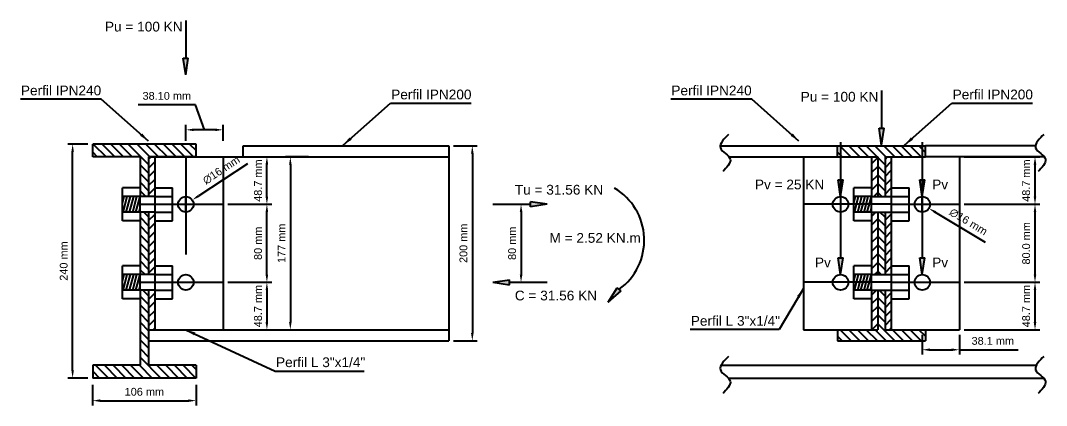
# Model space of a CAD drawing. Extents: x 274.46 to 279, y 47.62 to 49.07.
# Drawn here: x 276.647 to 277.699, y 48.49 to 48.885 of the extents above; entities that cross this region are included whole.
import ezdxf

# ---------------------------------------------------------------- set-up
doc = ezdxf.new("R2010")
doc.units = 0
doc.linetypes.add('ACAD_ISO03W100', pattern=[30, 12, -18])
doc.layers.get('0').update_dxf_attribs({"linetype": 'CONTINUOUS'})
doc.layers.get('Defpoints').update_dxf_attribs({"linetype": 'CONTINUOUS'})
doc.layers.add('Cotas', color=250, linetype='CONTINUOUS')
doc.styles.get("Standard").update_dxf_attribs({"font": 'arial.ttf', "height": 0.008})
doc.dimstyles.get("Standard").update_dxf_attribs({"dimtxt": 0.18, "dimasz": 0.008, "dimexe": 0.005, "dimexo": 0.005, "dimgap": 0.005, "dimtad": 0, "dimzin": 0, "dimdsep": 46, "dimtxsty": 'Standard', "dimcen": 0.008, "dimadec": 0, "dimazin": 0, "dimtfac": 1, "dimtofl": 0, "dimtmove": 0, "dimatfit": 3, "dimfxl": 0, "dimtolj": 1, "dimtzin": 0, "dimarcsym": 0})

# ---------------------------------------------------------------- blocks, each defined once
blk = doc.blocks.new('*D18')
at = {"layer": 'Cotas', "color": 0, "lineweight": -2}
for p, q in [((276.9423, 48.7455), (276.9188, 48.7455)), ((276.9238, 48.7375), (276.9238, 48.5761))]:
    blk.add_line(p, q, dxfattribs=at)
at = {"layer": 'Cotas', "color": 0}
for points in [[(276.9225, 48.7375), (276.9251, 48.7375), (276.9238, 48.7455)], [(276.9225, 48.5761), (276.9251, 48.5761), (276.9238, 48.5681)]]:
    blk.add_solid(points, dxfattribs=at)
at = {"layer": 'Defpoints', "color": 0}
for p in [(276.9473, 48.7455), (276.9238, 48.5681), (276.9238, 48.5681)]:
    blk.add_point(p, dxfattribs=at)
at = {"layer": 'Cotas', "color": 0, "insert": (276.9148, 48.6568), "char_height": 0.008, "attachment_point": 5, "rotation": 90}
blk.add_mtext('\\A1;177 mm', dxfattribs=at)
blk = doc.blocks.new('*D19')
at = {"layer": 'Cotas', "color": 0, "lineweight": -2}
for p, q in [((277.0911, 48.7568), (277.1153, 48.7568)), ((277.1103, 48.7488), (277.1103, 48.5648)), ((277.0911, 48.5568), (277.1153, 48.5568))]:
    blk.add_line(p, q, dxfattribs=at)
at = {"layer": 'Cotas', "color": 0}
for points in [[(277.1089, 48.7488), (277.1116, 48.7488), (277.1103, 48.7568)], [(277.1089, 48.5648), (277.1116, 48.5648), (277.1103, 48.5568)]]:
    blk.add_solid(points, dxfattribs=at)
at = {"layer": 'Defpoints', "color": 0}
for p in [(277.0861, 48.7568), (277.0861, 48.5568), (277.1103, 48.5568)]:
    blk.add_point(p, dxfattribs=at)
at = {"layer": 'Cotas', "color": 0, "insert": (277.1012, 48.6568), "char_height": 0.008, "attachment_point": 5, "rotation": 90}
blk.add_mtext('\\A1;200 mm', dxfattribs=at)
blk = doc.blocks.new('*D21')
at = {"layer": 'Cotas', "color": 0, "lineweight": -2}
for p, q in [((276.8598, 48.6968), (276.9048, 48.6968)), ((276.8998, 48.6248), (276.8998, 48.6888)), ((276.8598, 48.6168), (276.9048, 48.6168))]:
    blk.add_line(p, q, dxfattribs=at)
at = {"layer": 'Cotas', "color": 0}
for points in [[(276.8984, 48.6888), (276.9011, 48.6888), (276.8998, 48.6968)], [(276.8984, 48.6248), (276.9011, 48.6248), (276.8998, 48.6168)]]:
    blk.add_solid(points, dxfattribs=at)
at = {"layer": 'Defpoints', "color": 0}
for p in [(276.8548, 48.6968), (276.8998, 48.6968), (276.8548, 48.6168)]:
    blk.add_point(p, dxfattribs=at)
at = {"layer": 'Cotas', "color": 0, "insert": (276.8907, 48.6568), "char_height": 0.008, "attachment_point": 5, "rotation": 90}
blk.add_mtext('\\A1;80 mm', dxfattribs=at)
blk = doc.blocks.new('*D22')
at = {"layer": 'Cotas', "color": 0, "lineweight": -2}
for p, q in [((276.8598, 48.7455), (276.9048, 48.7455)), ((276.8998, 48.7048), (276.8998, 48.7375)), ((276.8598, 48.6968), (276.9048, 48.6968))]:
    blk.add_line(p, q, dxfattribs=at)
at = {"layer": 'Cotas', "color": 0}
for points in [[(276.8984, 48.7375), (276.9011, 48.7375), (276.8998, 48.7455)], [(276.8984, 48.7048), (276.9011, 48.7048), (276.8998, 48.6968)]]:
    blk.add_solid(points, dxfattribs=at)
at = {"layer": 'Defpoints', "color": 0}
for p in [(276.8548, 48.7455), (276.8998, 48.7455), (276.8548, 48.6968)]:
    blk.add_point(p, dxfattribs=at)
at = {"layer": 'Cotas', "color": 0, "insert": (276.8907, 48.7211), "char_height": 0.008, "attachment_point": 5, "rotation": 90}
blk.add_mtext('\\A1;48.7 mm', dxfattribs=at)
blk = doc.blocks.new('*D23')
at = {"layer": 'Cotas', "color": 0, "lineweight": -2}
for p, q in [((276.8598, 48.6168), (276.9048, 48.6168)), ((276.8998, 48.6088), (276.8998, 48.5761)), ((276.8598, 48.5681), (276.9048, 48.5681))]:
    blk.add_line(p, q, dxfattribs=at)
at = {"layer": 'Cotas', "color": 0}
for points in [[(276.8984, 48.6088), (276.9011, 48.6088), (276.8998, 48.6168)], [(276.8984, 48.5761), (276.9011, 48.5761), (276.8998, 48.5681)]]:
    blk.add_solid(points, dxfattribs=at)
at = {"layer": 'Defpoints', "color": 0}
for p in [(276.8548, 48.6168), (276.8548, 48.5681), (276.8998, 48.5681)]:
    blk.add_point(p, dxfattribs=at)
at = {"layer": 'Cotas', "color": 0, "insert": (276.8907, 48.5924), "char_height": 0.008, "attachment_point": 5, "rotation": 90}
blk.add_mtext('\\A1;48.7 mm', dxfattribs=at)
blk = doc.blocks.new('*D24')
at = {"layer": 'Cotas', "color": 0, "lineweight": -2}
for p, q in [((276.8265, 48.7989), (276.768, 48.7989)), ((276.8357, 48.7732), (276.8265, 48.7989)), ((276.8167, 48.7618), (276.8167, 48.7782)), ((276.8468, 48.7732), (276.8247, 48.7732)), ((276.8548, 48.7618), (276.8548, 48.7782))]:
    blk.add_line(p, q, dxfattribs=at)
at = {"layer": 'Cotas', "color": 0}
for points in [[(276.8247, 48.7745), (276.8247, 48.7719), (276.8167, 48.7732)], [(276.8468, 48.7745), (276.8468, 48.7719), (276.8548, 48.7732)]]:
    blk.add_solid(points, dxfattribs=at)
at = {"layer": 'Defpoints', "color": 0}
for p in [(276.8167, 48.7732), (276.8167, 48.7568), (276.8548, 48.7568)]:
    blk.add_point(p, dxfattribs=at)
at = {"layer": 'Cotas', "color": 0, "insert": (276.7972, 48.808), "char_height": 0.008, "attachment_point": 5}
blk.add_mtext('\\A1;38.10 mm', dxfattribs=at)
blk = doc.blocks.new('*D25')
at = {"layer": 'Cotas', "color": 0, "lineweight": -2}
for p, q in [((276.7162, 48.7586), (276.6957, 48.7586)), ((276.7007, 48.5266), (276.7007, 48.7506)), ((276.7162, 48.5186), (276.6957, 48.5186))]:
    blk.add_line(p, q, dxfattribs=at)
at = {"layer": 'Cotas', "color": 0}
for points in [[(276.6994, 48.7506), (276.702, 48.7506), (276.7007, 48.7586)], [(276.6994, 48.5266), (276.702, 48.5266), (276.7007, 48.5186)]]:
    blk.add_solid(points, dxfattribs=at)
at = {"layer": 'Defpoints', "color": 0}
for p in [(276.7007, 48.7586), (276.7212, 48.7586), (276.7212, 48.5186)]:
    blk.add_point(p, dxfattribs=at)
at = {"layer": 'Cotas', "color": 0, "insert": (276.6916, 48.6386), "char_height": 0.008, "attachment_point": 5, "rotation": 90}
blk.add_mtext('\\A1;240 mm', dxfattribs=at)
blk = doc.blocks.new('*D26')
at = {"layer": 'Cotas', "color": 0, "lineweight": -2}
for p, q in [((276.7212, 48.5118), (276.7212, 48.4904)), ((276.8272, 48.5118), (276.8272, 48.4904)), ((276.7292, 48.4954), (276.8192, 48.4954))]:
    blk.add_line(p, q, dxfattribs=at)
at = {"layer": 'Cotas', "color": 0}
for points in [[(276.7292, 48.4968), (276.7292, 48.4941), (276.7212, 48.4954)], [(276.8192, 48.4968), (276.8192, 48.4941), (276.8272, 48.4954)]]:
    blk.add_solid(points, dxfattribs=at)
at = {"layer": 'Defpoints', "color": 0}
for p in [(276.7212, 48.5168), (276.8272, 48.5168), (276.8272, 48.4954)]:
    blk.add_point(p, dxfattribs=at)
at = {"layer": 'Cotas', "color": 0, "insert": (276.7742, 48.5045), "char_height": 0.008, "attachment_point": 5}
blk.add_mtext('\\A1;106 mm', dxfattribs=at)
blk = doc.blocks.new('*D27')
at = {"layer": 'Cotas', "color": 0, "lineweight": -2}
for p, q in [((277.1555, 48.6968), (277.1652, 48.6968)), ((277.1602, 48.6888), (277.1602, 48.6248))]:
    blk.add_line(p, q, dxfattribs=at)
at = {"layer": 'Cotas', "color": 0}
for points in [[(277.1589, 48.6888), (277.1616, 48.6888), (277.1602, 48.6968)], [(277.1589, 48.6248), (277.1616, 48.6248), (277.1602, 48.6168)]]:
    blk.add_solid(points, dxfattribs=at)
at = {"layer": 'Defpoints', "color": 0}
for p in [(277.1505, 48.6968), (277.1602, 48.6168), (277.1602, 48.6168)]:
    blk.add_point(p, dxfattribs=at)
at = {"layer": 'Cotas', "color": 0, "insert": (277.1511, 48.6568), "char_height": 0.008, "attachment_point": 5, "rotation": 90}
blk.add_mtext('\\A1;80 mm', dxfattribs=at)
blk = doc.blocks.new('*D32')
at = {"layer": 'Cotas', "color": 0, "lineweight": -2}
for p, q in [((277.5713, 48.5631), (277.5713, 48.5426)), ((277.6094, 48.5631), (277.6094, 48.5426)), ((277.5793, 48.5476), (277.6014, 48.5476)), ((277.6094, 48.5476), (277.6697, 48.5476))]:
    blk.add_line(p, q, dxfattribs=at)
at = {"layer": 'Cotas', "color": 0}
for points in [[(277.5793, 48.549), (277.5793, 48.5463), (277.5713, 48.5476)], [(277.6014, 48.549), (277.6014, 48.5463), (277.6094, 48.5476)]]:
    blk.add_solid(points, dxfattribs=at)
at = {"layer": 'Defpoints', "color": 0}
for p in [(277.5713, 48.5681), (277.6094, 48.5681), (277.6094, 48.5476)]:
    blk.add_point(p, dxfattribs=at)
at = {"layer": 'Cotas', "color": 0, "insert": (277.6436, 48.5567), "char_height": 0.008, "attachment_point": 5}
blk.add_mtext('\\A1;38.1 mm', dxfattribs=at)
blk = doc.blocks.new('*D33')
at = {"layer": 'Cotas', "color": 0, "lineweight": -2}
for p, q in [((277.6144, 48.6168), (277.6919, 48.6168)), ((277.6869, 48.5761), (277.6869, 48.6088)), ((277.6144, 48.5681), (277.6919, 48.5681))]:
    blk.add_line(p, q, dxfattribs=at)
at = {"layer": 'Cotas', "color": 0}
for points in [[(277.6855, 48.6088), (277.6882, 48.6088), (277.6869, 48.6168)], [(277.6855, 48.5761), (277.6882, 48.5761), (277.6869, 48.5681)]]:
    blk.add_solid(points, dxfattribs=at)
at = {"layer": 'Defpoints', "color": 0}
for p in [(277.6094, 48.6168), (277.6869, 48.6168), (277.6094, 48.5681)]:
    blk.add_point(p, dxfattribs=at)
at = {"layer": 'Cotas', "color": 0, "insert": (277.6778, 48.5924), "char_height": 0.008, "attachment_point": 5, "rotation": 90}
blk.add_mtext('\\A1;48.7 mm', dxfattribs=at)
blk = doc.blocks.new('*D34')
at = {"layer": 'Cotas', "color": 0, "lineweight": -2}
for p, q in [((277.6144, 48.6968), (277.6919, 48.6968)), ((277.6869, 48.6248), (277.6869, 48.6888)), ((277.6144, 48.6168), (277.6919, 48.6168))]:
    blk.add_line(p, q, dxfattribs=at)
at = {"layer": 'Cotas', "color": 0}
for points in [[(277.6855, 48.6888), (277.6882, 48.6888), (277.6869, 48.6968)], [(277.6855, 48.6248), (277.6882, 48.6248), (277.6869, 48.6168)]]:
    blk.add_solid(points, dxfattribs=at)
at = {"layer": 'Defpoints', "color": 0}
for p in [(277.6094, 48.6968), (277.6869, 48.6968), (277.6094, 48.6168)]:
    blk.add_point(p, dxfattribs=at)
at = {"layer": 'Cotas', "color": 0, "insert": (277.6778, 48.6568), "char_height": 0.008, "attachment_point": 5, "rotation": 90}
blk.add_mtext('\\A1;80.0 mm', dxfattribs=at)
blk = doc.blocks.new('*D35')
at = {"layer": 'Cotas', "color": 0, "lineweight": -2}
for p, q in [((277.6144, 48.7455), (277.6919, 48.7455)), ((277.6869, 48.7048), (277.6869, 48.7375)), ((277.6144, 48.6968), (277.6919, 48.6968))]:
    blk.add_line(p, q, dxfattribs=at)
at = {"layer": 'Cotas', "color": 0}
for points in [[(277.6855, 48.7375), (277.6882, 48.7375), (277.6869, 48.7455)], [(277.6855, 48.7048), (277.6882, 48.7048), (277.6869, 48.6968)]]:
    blk.add_solid(points, dxfattribs=at)
at = {"layer": 'Defpoints', "color": 0}
for p in [(277.6094, 48.7455), (277.6869, 48.7455), (277.6094, 48.6968)]:
    blk.add_point(p, dxfattribs=at)
at = {"layer": 'Cotas', "color": 0, "insert": (277.6778, 48.7211), "char_height": 0.008, "attachment_point": 5, "rotation": 90}
blk.add_mtext('\\A1;48.7 mm', dxfattribs=at)
blk = doc.blocks.new('*D36')
at = {"layer": 'Cotas', "color": 0, "lineweight": -2}
for p, q in [((276.8798, 48.7384), (276.83, 48.7056)), ((276.8167, 48.6888), (276.8167, 48.7048)), ((276.8087, 48.6968), (276.8247, 48.6968))]:
    blk.add_line(p, q, dxfattribs=at)
at = {"layer": 'Cotas', "color": 0}
blk.add_solid([(276.8293, 48.7067), (276.8307, 48.7044), (276.8233, 48.7012)], dxfattribs=at)
at = {"layer": 'Defpoints', "color": 0}
for p in [(276.8233, 48.7012), (276.8101, 48.6924)]:
    blk.add_point(p, dxfattribs=at)
at = {"layer": 'Cotas', "color": 0, "insert": (276.8531, 48.7319), "char_height": 0.008, "attachment_point": 5, "rotation": 33.3735}
blk.add_mtext('\\A1;∅16 mm', dxfattribs=at)
blk = doc.blocks.new('*D37')
at = {"layer": 'Cotas', "color": 0, "lineweight": -2}
for p, q in [((277.5713, 48.6888), (277.5713, 48.7048)), ((277.5633, 48.6968), (277.5793, 48.6968)), ((277.636, 48.6576), (277.585, 48.6885))]:
    blk.add_line(p, q, dxfattribs=at)
at = {"layer": 'Cotas', "color": 0}
blk.add_solid([(277.5857, 48.6897), (277.5843, 48.6874), (277.5781, 48.6927)], dxfattribs=at)
at = {"layer": 'Defpoints', "color": 0}
for p in [(277.5646, 48.7009), (277.5781, 48.6927)]:
    blk.add_point(p, dxfattribs=at)
at = {"layer": 'Cotas', "color": 0, "insert": (277.6187, 48.6789), "char_height": 0.008, "attachment_point": 5, "rotation": 328.7525}
blk.add_mtext('\\A1;∅16 mm', dxfattribs=at)

msp = doc.modelspace()

# ---------------------------------------------------------------- hatches: boundary and pattern name
at = {"ltscale": 0.0005}
for points in [[(276.816698, 48.829523), (276.819271, 48.846803), (276.814126, 48.846803)], [(277.529614, 48.757589), (277.532186, 48.77487), (277.527041, 48.77487)], [(277.487644, 48.704723), (277.490217, 48.722003), (277.485072, 48.722003)], [(277.571344, 48.704723), (277.573917, 48.722003), (277.568772, 48.722003)], [(277.187056, 48.696788), (277.169776, 48.69936), (277.169776, 48.694215)], [(277.487644, 48.624723), (277.490217, 48.642003), (277.485072, 48.642003)], [(277.571344, 48.624723), (277.573917, 48.642003), (277.568772, 48.642003)], [(277.148518, 48.614215), (277.148518, 48.61936), (277.131237, 48.616788)], [(277.26267, 48.607947), (277.258768, 48.611301), (277.249456, 48.596518)]]:
    msp.add_hatch(color=256, dxfattribs=at).paths.add_polyline_path(points)
h = msp.add_hatch()
h.set_pattern_fill('LINE', color=256, scale=0.002, angle=135, style=0)
h.paths.add_polyline_path([(276.721248, 48.758588), (276.721248, 48.745488), (276.769898, 48.745488), (276.769898, 48.704723), (276.778598, 48.704723), (276.778598, 48.745488), (276.827248, 48.745488), (276.827248, 48.758588)])
h = msp.add_hatch()
h.set_pattern_fill('LINE', color=256, scale=0.002, angle=135, style=0)
h.paths.add_polyline_path([(277.484494, 48.756788), (277.484494, 48.745488), (277.525744, 48.745488), (277.525744, 48.704723), (277.533244, 48.704723), (277.533244, 48.745488), (277.574494, 48.745488), (277.574494, 48.756788)])
h = msp.add_hatch()
h.set_pattern_fill('LINE', color=256, scale=0.002, angle=45, style=0)
h.paths.add_polyline_path([(276.778598, 48.704723), (276.784998, 48.704723), (276.784998, 48.745488), (276.778598, 48.745488)])
h = msp.add_hatch()
h.set_pattern_fill('LINE', color=256, scale=0.002, angle=45, style=0)
h.paths.add_polyline_path([(277.519344, 48.704723), (277.525744, 48.704723), (277.525744, 48.745488), (277.519344, 48.745488)])
h = msp.add_hatch()
h.set_pattern_fill('LINE', color=256, scale=0.002, angle=45, style=0)
h.paths.add_polyline_path([(277.539644, 48.745488), (277.533244, 48.745488), (277.533244, 48.704723), (277.539644, 48.704723)])
h = msp.add_hatch()
h.set_pattern_fill('LINE', color=256, scale=0.001, angle=75, style=0)
h.paths.add_polyline_path([(276.769898, 48.704723), (276.751683, 48.704723), (276.751683, 48.688853), (276.769898, 48.688853)])
h = msp.add_hatch()
h.set_pattern_fill('LINE', color=256, scale=0.001, angle=75, style=0)
h.set_pattern_definition([(75, (0.749446, 0), (-0.0030668145, 0.000821750468), [])])
h.paths.add_polyline_path([(277.519344, 48.704723), (277.501129, 48.704723), (277.501129, 48.688853), (277.519344, 48.688853)])
h = msp.add_hatch()
h.set_pattern_fill('LINE', color=256, scale=0.002, angle=135, style=0)
h.paths.add_polyline_path([(276.769898, 48.624723), (276.778598, 48.624723), (276.778598, 48.688853), (276.769898, 48.688853)])
h = msp.add_hatch()
h.set_pattern_fill('LINE', color=256, scale=0.002, angle=45, style=0)
h.paths.add_polyline_path([(276.784998, 48.688853), (276.778598, 48.688853), (276.778598, 48.624723), (276.784998, 48.624723)])
h = msp.add_hatch()
h.set_pattern_fill('LINE', color=256, scale=0.002, angle=45, style=0)
h.paths.add_polyline_path([(277.519344, 48.624723), (277.525744, 48.624723), (277.525744, 48.688853), (277.519344, 48.688853)])
h = msp.add_hatch()
h.set_pattern_fill('LINE', color=256, scale=0.002, angle=135, style=0)
h.paths.add_polyline_path([(277.533244, 48.688853), (277.525744, 48.688853), (277.525744, 48.624723), (277.533244, 48.624723)])
h = msp.add_hatch()
h.set_pattern_fill('LINE', color=256, scale=0.002, angle=45, style=0)
h.paths.add_polyline_path([(277.539644, 48.688853), (277.533244, 48.688853), (277.533244, 48.624723), (277.539644, 48.624723)])
h = msp.add_hatch()
h.set_pattern_fill('LINE', color=256, scale=0.001, angle=75, style=0)
h.set_pattern_definition([(75, (2e-13, -0.08), (-0.0030668145, 0.000821750468), [])])
h.paths.add_polyline_path([(276.769898, 48.624723), (276.751683, 48.624723), (276.751683, 48.608853), (276.769898, 48.608853)])
h = msp.add_hatch()
h.set_pattern_fill('LINE', color=256, scale=0.001, angle=75, style=0)
h.set_pattern_definition([(75, (0.749446, -0.08), (-0.0030668145, 0.000821750468), [])])
h.paths.add_polyline_path([(277.519344, 48.624723), (277.501129, 48.624723), (277.501129, 48.608853), (277.519344, 48.608853)])
h = msp.add_hatch()
h.set_pattern_fill('LINE', color=256, scale=0.002, angle=135, style=0)
h.paths.add_polyline_path([(276.778598, 48.608853), (276.769898, 48.608853), (276.769898, 48.531688), (276.721248, 48.531688), (276.721248, 48.518588), (276.827248, 48.518588), (276.827248, 48.531688), (276.778598, 48.531688)])
h = msp.add_hatch()
h.set_pattern_fill('LINE', color=256, scale=0.002, angle=45, style=0)
h.paths.add_polyline_path([(276.778598, 48.568088), (276.784998, 48.568088), (276.784998, 48.608853), (276.778598, 48.608853)])
h = msp.add_hatch()
h.set_pattern_fill('LINE', color=256, scale=0.002, angle=135, style=0)
h.paths.add_polyline_path([(277.525744, 48.568088), (277.484494, 48.568088), (277.484494, 48.556788), (277.574494, 48.556788), (277.574494, 48.568088), (277.533244, 48.568088), (277.533244, 48.608853), (277.525744, 48.608853)])
h = msp.add_hatch()
h.set_pattern_fill('LINE', color=256, scale=0.002, angle=45, style=0)
h.paths.add_polyline_path([(277.519344, 48.568088), (277.525744, 48.568088), (277.525744, 48.608853), (277.519344, 48.608853)])
h = msp.add_hatch()
h.set_pattern_fill('LINE', color=256, scale=0.002, angle=45, style=0)
h.paths.add_polyline_path([(277.533244, 48.568088), (277.539644, 48.568088), (277.539644, 48.608853), (277.533244, 48.608853)])

# ---------------------------------------------------------------- linework, layer by layer
for p, q in [((276.816698, 48.885342), (276.816698, 48.846803)), ((276.814126, 48.846803), (276.819271, 48.846803)), ((276.816698, 48.829523), (276.814126, 48.846803)), ((276.816698, 48.829523), (276.819271, 48.846803)), ((277.529614, 48.813409), (277.529614, 48.77487)), ((277.529614, 48.757589), (277.527041, 48.77487)), ((277.527041, 48.77487), (277.532186, 48.77487)), ((277.529614, 48.757589), (277.532186, 48.77487)), ((277.487644, 48.760542), (277.487644, 48.722003)), ((277.571344, 48.760542), (277.571344, 48.722003)), ((277.487644, 48.704723), (277.485072, 48.722003)), ((277.485072, 48.722003), (277.490217, 48.722003)), ((277.487644, 48.704723), (277.490217, 48.722003)), ((277.568772, 48.722003), (277.573917, 48.722003)), ((277.571344, 48.704723), (277.568772, 48.722003)), ((277.571344, 48.704723), (277.573917, 48.722003)), ((277.169776, 48.694215), (277.169776, 48.69936)), ((277.187056, 48.696788), (277.169776, 48.69936)), ((277.131237, 48.696788), (277.169776, 48.696788)), ((277.187056, 48.696788), (277.169776, 48.694215)), ((277.487644, 48.680542), (277.487644, 48.642003)), ((277.571344, 48.680542), (277.571344, 48.642003)), ((277.485072, 48.642003), (277.490217, 48.642003)), ((277.487644, 48.624723), (277.485072, 48.642003)), ((277.487644, 48.624723), (277.490217, 48.642003)), ((277.571344, 48.624723), (277.568772, 48.642003)), ((277.568772, 48.642003), (277.573917, 48.642003)), ((277.571344, 48.624723), (277.573917, 48.642003)), ((277.131237, 48.616788), (277.148518, 48.61936)), ((277.131237, 48.616788), (277.148518, 48.614215)), ((277.148518, 48.614215), (277.148518, 48.61936)), ((277.148518, 48.616788), (277.187056, 48.616788)), ((277.249456, 48.596518), (277.258768, 48.611301)), ((277.249456, 48.596518), (277.26267, 48.607947)), ((277.26267, 48.607947), (277.258768, 48.611301))]:
    msp.add_line(p, q, dxfattribs=at)
for p, q in [((276.721248, 48.745488), (276.721248, 48.758588)), ((276.827248, 48.758588), (276.721248, 48.758588)), ((276.827248, 48.745488), (276.827248, 48.758588)), ((276.875539, 48.756788), (277.086092, 48.756788)), ((276.875539, 48.745488), (276.875539, 48.756788)), ((277.086092, 48.756788), (277.086092, 48.556788)), ((277.364274, 48.756788), (277.484494, 48.756788)), ((277.484494, 48.745488), (277.484494, 48.756788)), ((277.484494, 48.756788), (277.574494, 48.756788)), ((277.574494, 48.745488), (277.574494, 48.756788)), ((277.687325, 48.756788), (277.574494, 48.756788)), ((276.769898, 48.745488), (276.721248, 48.745488)), ((276.769898, 48.745488), (276.769898, 48.704723)), ((276.778598, 48.745488), (277.086092, 48.745488)), ((276.778598, 48.745488), (276.778598, 48.704723)), ((276.778598, 48.745488), (276.778598, 48.704723)), ((276.827248, 48.745488), (276.778598, 48.745488)), ((276.784998, 48.745488), (276.784998, 48.704723)), ((276.854798, 48.745488), (276.854798, 48.568088)), ((277.373303, 48.745488), (277.484494, 48.745488)), ((277.449544, 48.745488), (277.449544, 48.568088)), ((277.484494, 48.745488), (277.525744, 48.745488)), ((277.519344, 48.745488), (277.519344, 48.704723)), ((277.525744, 48.745488), (277.525744, 48.704723)), ((277.533244, 48.745488), (277.533244, 48.704723)), ((277.533244, 48.745488), (277.574494, 48.745488)), ((277.539644, 48.745488), (277.539644, 48.704723)), ((277.696354, 48.745488), (277.574494, 48.745488)), ((277.609444, 48.745488), (277.609444, 48.568088)), ((276.751683, 48.67989), (276.751683, 48.713685)), ((276.769898, 48.713685), (276.751683, 48.713685)), ((276.784998, 48.713685), (276.803213, 48.713685)), ((276.803213, 48.67989), (276.803213, 48.713685)), ((277.519344, 48.713685), (277.501129, 48.713685)), ((277.501129, 48.67989), (277.501129, 48.713685)), ((277.539644, 48.713685), (277.55786, 48.713685)), ((277.55786, 48.67989), (277.55786, 48.713685)), ((276.769898, 48.704723), (276.751683, 48.704723)), ((276.784998, 48.704723), (276.769898, 48.704723)), ((276.769898, 48.688853), (276.769898, 48.704723)), ((276.784998, 48.704723), (276.803213, 48.704723)), ((276.784998, 48.704723), (276.784998, 48.688853)), ((276.803213, 48.688853), (276.803213, 48.704723)), ((277.519344, 48.704723), (277.501129, 48.704723)), ((277.519344, 48.704723), (277.539644, 48.704723)), ((277.519344, 48.688853), (277.519344, 48.704723)), ((277.539609, 48.704723), (277.539609, 48.688853)), ((277.539644, 48.704723), (277.55786, 48.704723)), ((277.55786, 48.688853), (277.55786, 48.704723)), ((276.769898, 48.688853), (276.751683, 48.688853)), ((276.784998, 48.688853), (276.769898, 48.688853)), ((276.769898, 48.688853), (276.769898, 48.624723)), ((276.778598, 48.688853), (276.778598, 48.624723)), ((276.778598, 48.688853), (276.778598, 48.624723)), ((276.784998, 48.688853), (276.784998, 48.624723)), ((276.784998, 48.688853), (276.803213, 48.688853)), ((277.519344, 48.688853), (277.501129, 48.688853)), ((277.519344, 48.688853), (277.539644, 48.688853)), ((277.519344, 48.688853), (277.519344, 48.624723)), ((277.525744, 48.688853), (277.525744, 48.624723)), ((277.533244, 48.688853), (277.533244, 48.624723)), ((277.539644, 48.688853), (277.539644, 48.624723)), ((277.539644, 48.688853), (277.55786, 48.688853)), ((276.769898, 48.67989), (276.751683, 48.67989)), ((276.784998, 48.67989), (276.803213, 48.67989)), ((277.519344, 48.67989), (277.501129, 48.67989)), ((277.539644, 48.67989), (277.55786, 48.67989)), ((276.769898, 48.633685), (276.751683, 48.633685)), ((276.751683, 48.59989), (276.751683, 48.633685)), ((276.769898, 48.624723), (276.751683, 48.624723)), ((276.769898, 48.608853), (276.769898, 48.624723)), ((276.784998, 48.624723), (276.769898, 48.624723)), ((276.784998, 48.633685), (276.803213, 48.633685)), ((276.784998, 48.624723), (276.803213, 48.624723)), ((276.784998, 48.624723), (276.784998, 48.608853)), ((276.803213, 48.59989), (276.803213, 48.633685)), ((276.803213, 48.608853), (276.803213, 48.624723)), ((277.501129, 48.59989), (277.501129, 48.633685)), ((277.519344, 48.633685), (277.501129, 48.633685)), ((277.519344, 48.624723), (277.501129, 48.624723)), ((277.519344, 48.624723), (277.539644, 48.624723)), ((277.519344, 48.608853), (277.519344, 48.624723)), ((277.539644, 48.633685), (277.55786, 48.633685)), ((277.539644, 48.624723), (277.55786, 48.624723)), ((277.539644, 48.624723), (277.539644, 48.608853)), ((277.55786, 48.59989), (277.55786, 48.633685)), ((277.55786, 48.608853), (277.55786, 48.624723)), ((276.769898, 48.608853), (276.751683, 48.608853)), ((276.769898, 48.608853), (276.769898, 48.531688)), ((276.784998, 48.608853), (276.769898, 48.608853)), ((276.778598, 48.608853), (276.778598, 48.556788)), ((276.778598, 48.608853), (276.778598, 48.531688)), ((276.784998, 48.608853), (276.784998, 48.568088)), ((276.784998, 48.608853), (276.803213, 48.608853)), ((277.519344, 48.608853), (277.501129, 48.608853)), ((277.519344, 48.608853), (277.539644, 48.608853)), ((277.519344, 48.608853), (277.519344, 48.568088)), ((277.525744, 48.608853), (277.525744, 48.568088)), ((277.533244, 48.608853), (277.533244, 48.568088)), ((277.539644, 48.608853), (277.539644, 48.568088)), ((277.539644, 48.608853), (277.55786, 48.608853)), ((276.769898, 48.59989), (276.751683, 48.59989)), ((276.784998, 48.59989), (276.803213, 48.59989)), ((277.519344, 48.59989), (277.501129, 48.59989)), ((277.539644, 48.59989), (277.55786, 48.59989)), ((276.778598, 48.568088), (277.086092, 48.568088)), ((277.449544, 48.568088), (277.484494, 48.568088)), ((277.484494, 48.568088), (277.525744, 48.568088)), ((277.484494, 48.568088), (277.484494, 48.556788)), ((277.533244, 48.568088), (277.574494, 48.568088)), ((277.574494, 48.568088), (277.574494, 48.556788)), ((277.574494, 48.568088), (277.609444, 48.568088)), ((276.778598, 48.556788), (277.086092, 48.556788)), ((277.484494, 48.556788), (277.574494, 48.556788)), ((276.721248, 48.531688), (276.721248, 48.518588)), ((276.769898, 48.531688), (276.721248, 48.531688)), ((276.827248, 48.531688), (276.778598, 48.531688)), ((276.827248, 48.531688), (276.827248, 48.518588)), ((277.365137, 48.531688), (277.688187, 48.531688)), ((276.827248, 48.518588), (276.721248, 48.518588)), ((277.372565, 48.518588), (277.695615, 48.518588))]:
    msp.add_line(p, q)
at = {"linetype": 'ACAD_ISO03W100', "ltscale": 0.0005}
for p, q in [((276.816698, 48.745488), (276.816698, 48.568088)), ((277.487644, 48.745488), (277.487644, 48.568088)), ((277.571344, 48.745488), (277.571344, 48.568088)), ((276.769898, 48.696788), (276.854798, 48.696788)), ((277.539609, 48.696788), (277.449544, 48.696788)), ((277.539644, 48.696788), (277.609444, 48.696788)), ((276.769898, 48.616788), (276.854798, 48.616788)), ((277.539644, 48.616788), (277.449544, 48.616788)), ((277.539644, 48.616788), (277.609444, 48.616788))]:
    msp.add_line(p, q, dxfattribs=at)
for centre in [(276.816698, 48.696788), (277.487644, 48.696788), (277.571344, 48.696788), (276.816698, 48.616788), (277.487644, 48.616788), (277.571344, 48.616788)]:
    msp.add_circle(centre, 0.007935)
msp.add_arc((277.224344, 48.659958), 0.062102, 305.855198, 59.387597)
at = {"start_tangent": (-0.70764843, -0.70656471), "end_tangent": (-0.65907123, -0.75208052)}
for points in [[(277.372776, 48.76855), (277.364423, 48.754649), (277.374633, 48.743065), (277.367208, 48.730554)], [(277.695827, 48.76855), (277.687474, 48.754649), (277.697683, 48.743065), (277.690258, 48.730554)], [(277.372776, 48.540843), (277.364423, 48.526942), (277.374633, 48.515358), (277.367208, 48.502847)], [(277.695827, 48.540843), (277.687474, 48.526942), (277.697683, 48.515358), (277.690258, 48.502847)]]:
    msp.add_spline(points, degree=3, dxfattribs=at)

# ---------------------------------------------------------------- texts
for s, p in [('Pu = 100 KN', (276.733845, 48.874063)), ('Perfil IPN240', (276.647697, 48.808575)), ('Perfil IPN200', (277.027138, 48.804464)), ('Perfil IPN240', (277.314241, 48.808575)), ('Perfil IPN200', (277.60246, 48.804464)), ('Pu = 100 KN', (277.44676, 48.80213)), ('Pv = 25 KN', (277.399865, 48.712149)), ('Pv', (277.581537, 48.712149)), ('Tu = 31.56 KN', (277.153843, 48.706764)), ('M = 2.52 KN.m', (277.18937, 48.657342)), ('Pv', (277.461372, 48.632149)), ('Pv', (277.581537, 48.632149)), ('C = 31.56 KN', (277.153843, 48.598246)), ('Perfil L 3"x1/4"', (277.334157, 48.572269)), ('Perfil L 3"x1/4"', (276.909144, 48.529832))]:
    msp.add_text(s, height=0.01).set_placement(p)

# ---------------------------------------------------------------- dimensions: what is measured, and where the dimension line sits
at = {"layer": 'Cotas'}
dim = msp.add_linear_dim(base=(276.816698, 48.773188), p1=(276.854798, 48.756788), p2=(276.816698, 48.756788), dimstyle='Standard', override={"dimtad": 1, "dimlfac": 1000, "dimpost": ' mm', "dimtmove": 1}, dxfattribs=at)
dim.commit()
dim.dimension.update_dxf_attribs({"geometry": '*D24', "text_midpoint": (276.821469, 48.798863), "dimtype": 160})
for base, p1, p2, override, picture, middle in [((276.700701, 48.758588), (276.721248, 48.518588), (276.721248, 48.758588), {"dimtad": 1, "dimdec": 0, "dimlfac": 1000, "dimpost": ' mm'}, '*D25', (276.691617, 48.638588)), ((277.110268, 48.556788), (277.086092, 48.756788), (277.086092, 48.556788), {"dimtad": 1, "dimdec": 0, "dimlfac": 1000, "dimpost": ' mm'}, '*D19', (277.101184, 48.656788)), ((276.923789, 48.568088), (276.94733, 48.745488), (276.923789, 48.568088), {"dimtad": 1, "dimdec": 0, "dimlfac": 1000, "dimpost": ' mm'}, '*D18', (276.91477, 48.656788)), ((276.899766, 48.696788), (276.854798, 48.616788), (276.854798, 48.696788), {"dimtad": 1, "dimdec": 0, "dimlfac": 1000, "dimpost": ' mm'}, '*D21', (276.890682, 48.656788)), ((277.160231, 48.616788), (277.150506, 48.696788), (277.160231, 48.616788), {"dimtad": 1, "dimdec": 0, "dimlfac": 1000, "dimpost": ' mm'}, '*D27', (277.151146, 48.656788)), ((277.686858, 48.696788), (277.609444, 48.616788), (277.609444, 48.696788), {"dimtad": 1, "dimdec": 1, "dimlfac": 1000, "dimpost": ' mm'}, '*D34', (277.677774, 48.656788))]:
    dim = msp.add_linear_dim(base=base, p1=p1, p2=p2, angle=90, dimstyle='Standard', override=override, dxfattribs=at)
    dim.commit()
    dim.dimension.update_dxf_attribs({"geometry": picture, "text_midpoint": middle})
for p1, p2, picture, middle in [((276.810072, 48.692423), (276.823325, 48.701153), '*D36', (276.853143, 48.731941)), ((277.56456, 48.700904), (277.578128, 48.692671), '*D37', (277.618725, 48.678927))]:
    dim = msp.add_diameter_dim_2p(p1=p1, p2=p2, dimstyle='Standard', override={"dimtad": 1, "dimdec": 0, "dimlfac": 1000, "dimpost": ' mm'}, dxfattribs=at)
    dim.commit()
    dim.dimension.update_dxf_attribs({"geometry": picture, "text_midpoint": middle})
for base, p1, p2, picture, middle in [((276.899766, 48.745488), (276.854798, 48.696788), (276.854798, 48.745488), '*D22', (276.899766, 48.721138)), ((277.686858, 48.745488), (277.609444, 48.696788), (277.609444, 48.745488), '*D35', (277.686858, 48.721138)), ((276.899766, 48.568088), (276.854798, 48.616788), (276.854798, 48.568088), '*D23', (276.899766, 48.592438)), ((277.686858, 48.616788), (277.609444, 48.568088), (277.609444, 48.616788), '*D33', (277.686858, 48.592438))]:
    dim = msp.add_linear_dim(base=base, p1=p1, p2=p2, angle=90, dimstyle='Standard', override={"dimtad": 1, "dimdec": 1, "dimlfac": 1000, "dimpost": ' mm'}, dxfattribs=at)
    dim.commit()
    dim.dimension.update_dxf_attribs({"geometry": picture, "text_midpoint": middle, "dimtype": 160})
for base, p1, p2, override, picture, middle in [((277.609444, 48.547635), (277.571344, 48.568088), (277.609444, 48.568088), {"dimtad": 1, "dimdec": 1, "dimlfac": 1000, "dimpost": ' mm'}, '*D32', (277.643588, 48.556722)), ((276.827248, 48.49545), (276.721248, 48.516788), (276.827248, 48.516788), {"dimtad": 1, "dimdec": 0, "dimlfac": 1000, "dimpost": ' mm'}, '*D26', (276.774248, 48.504534))]:
    dim = msp.add_linear_dim(base=base, p1=p1, p2=p2, dimstyle='Standard', override=override, dxfattribs=at)
    dim.commit()
    dim.dimension.update_dxf_attribs({"geometry": picture, "text_midpoint": middle})

# ---------------------------------------------------------------- leaders
for points in [[(276.778456, 48.761627), (276.73003, 48.804559), (276.64731, 48.804559)], [(277.445, 48.761627), (277.396574, 48.804559), (277.313854, 48.804559)], [(276.977944, 48.757516), (277.02637, 48.800448), (277.10909, 48.800448)], [(277.553266, 48.757516), (277.601692, 48.800448), (277.684412, 48.800448)], [(277.449544, 48.610524), (277.424554, 48.568253), (277.333389, 48.568253)], [(276.816698, 48.568088), (276.908377, 48.525817), (276.999542, 48.525817)]]:
    msp.add_leader(points, dimstyle='Standard', override={"dimasz": 0.01, "dimgap": 0.005, "dimtad": 0})

doc.saveas('drawing.dxf')
